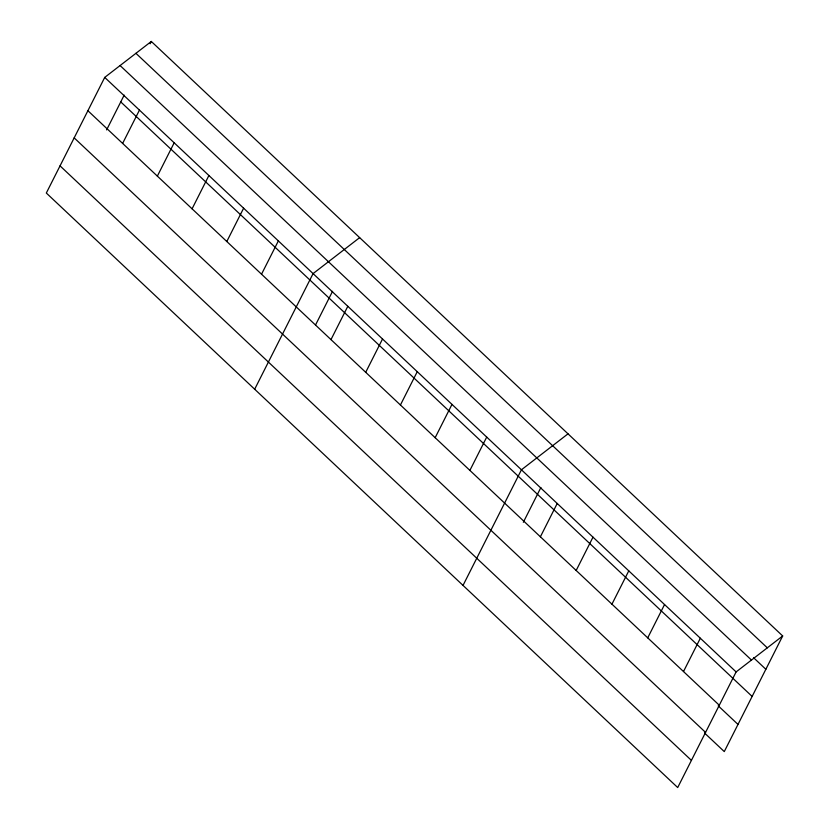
<?xml version="1.0" encoding="UTF-8"?>
<svg xmlns="http://www.w3.org/2000/svg" width="829" height="829" viewBox="0 0 829 829"><rect width="100%" height="100%" fill="white"/><g stroke="black" fill="none" stroke-linecap="round" stroke-linejoin="round"><path stroke-width="1.24" d="M104.723 77.408L46.32 193.033L677.697 787.55L736.111 671.925L782.68 635.967L151.303 41.45L104.723 77.408L736.111 671.925M106.62 129.904L124.184 95.128M150.142 43.75L151.303 41.45M122.619 143.417L139.448 110.102M157.355 176.111L174.173 142.806M192.079 208.815L208.898 175.499M226.804 241.508L243.622 208.203M261.529 274.212L278.357 240.897M254.679 389.215L313.082 273.601L359.651 237.643M315.538 324.978L332.543 291.321M330.978 339.61L347.807 306.295M365.703 372.304L382.532 338.999M400.428 404.998L417.256 371.693M435.163 437.702L451.981 404.397M469.888 470.395L486.706 437.09M463.028 585.409L521.431 469.794L568.01 433.836M523.327 522.291L540.891 487.514M540.394 536.788L557.212 503.483M576.165 570.476L592.994 537.171M611.947 604.165L628.776 570.86M647.729 637.853L664.547 604.548M683.5 671.542L700.329 638.237M782.68 635.967L724.277 751.592L704.505 732.971M135.925 53.315L767.312 647.843M753.613 657.749L765.861 669.283M120.091 65.543L751.478 660.06M120.754 101.915L752.141 696.443M87.895 110.713L719.282 705.241M718.225 705.811L737.997 724.432M74.175 137.873L705.562 732.401M60.04 165.862L691.427 760.39"/></g></svg>
